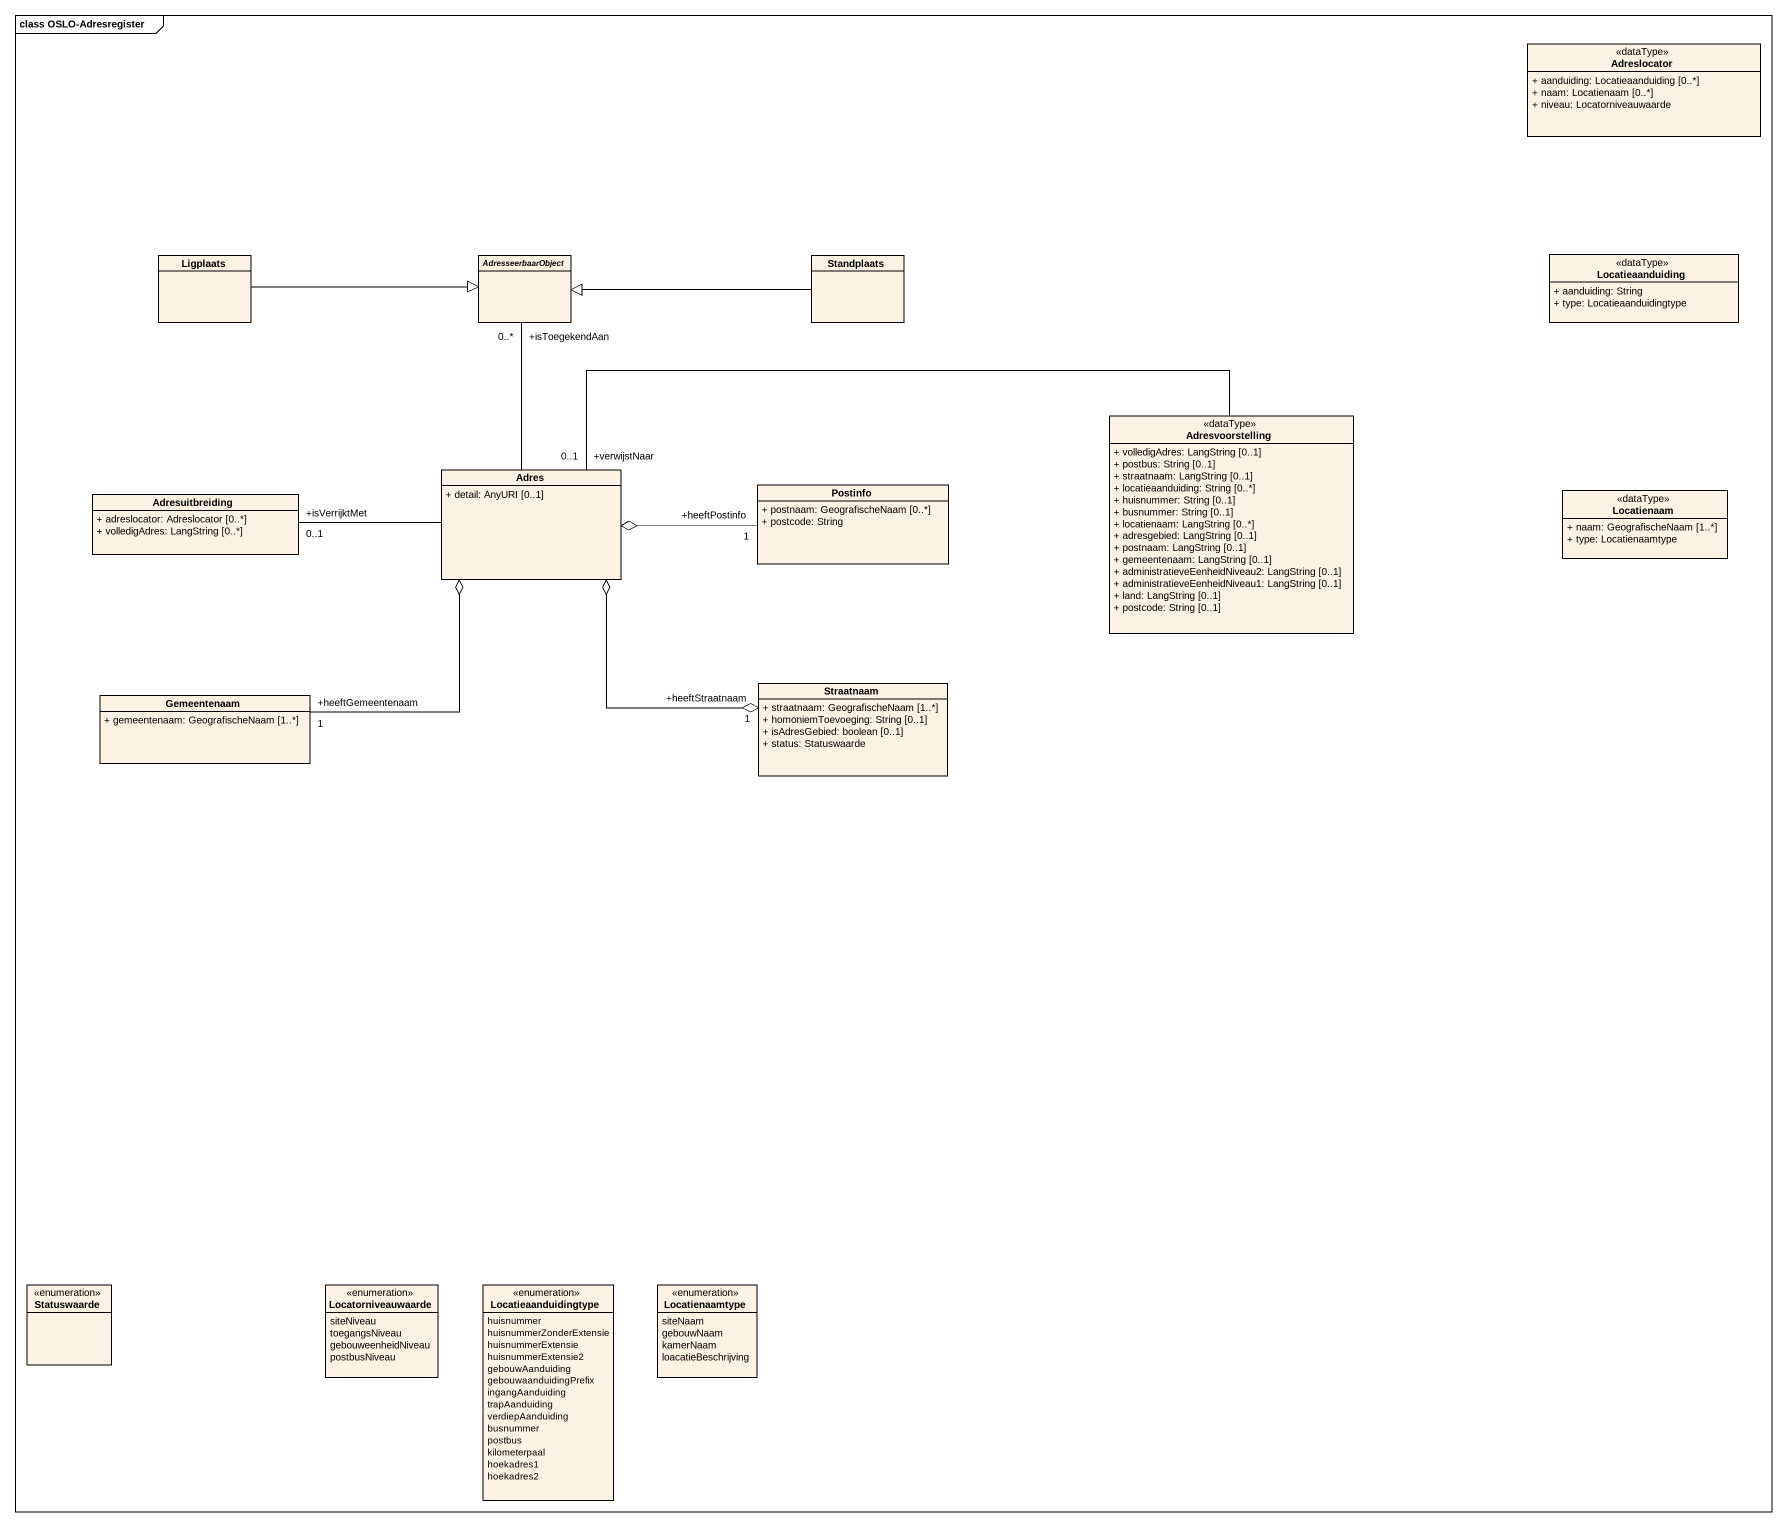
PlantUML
@startuml
mainframe class OSLO-Adresregister
hide circle
hide empty members
skinparam classAttributeIconSize 0
class Adreslocator <<dataType>> {
  + aanduiding: Locatieaanduiding [0..*]
  + naam: Locatienaam [0..*]
  + niveau: Locatorniveauwaarde
}
class Ligplaats
abstract class AdresseerbaarObject
class Standplaats
class Locatieaanduiding <<dataType>> {
  + aanduiding: String
  + type: Locatieaanduidingtype
}
class Adresvoorstelling <<dataType>> {
  + volledigAdres: LangString [0..1]
  + postbus: String [0..1]
  + straatnaam: LangString [0..1]
  + locatieaanduiding: String [0..*]
  + huisnummer: String [0..1]
  + busnummer: String [0..1]
  + locatienaam: LangString [0..*]
  + adresgebied: LangString [0..1]
  + postnaam: LangString [0..1]
  + gemeentenaam: LangString [0..1]
  + administratieveEenheidNiveau2: LangString [0..1]
  + administratieveEenheidNiveau1: LangString [0..1]
  + land: LangString [0..1]
  + postcode: String [0..1]
}
class Adres {
  + detail: AnyURI [0..1]
}
class Postinfo {
  + postnaam: GeografischeNaam [0..*]
  + postcode: String
}
class Adresuitbreiding {
  + adreslocator: Adreslocator [0..*]
  + volledigAdres: LangString [0..*]
}
class Locatienaam <<dataType>> {
  + naam: GeografischeNaam [1..*]
  + type: Locatienaamtype
}
class Gemeentenaam {
  + gemeentenaam: GeografischeNaam [1..*]
}
class Straatnaam {
  + straatnaam: GeografischeNaam [1..*]
  + homoniemToevoeging: String [0..1]
  + isAdresGebied: boolean [0..1]
  + status: Statuswaarde
}
enum Statuswaarde
enum Locatorniveauwaarde {
  siteNiveau
  toegangsNiveau
  gebouweenheidNiveau
  postbusNiveau
}
enum Locatieaanduidingtype {
  huisnummer
  huisnummerZonderExtensie
  huisnummerExtensie
  huisnummerExtensie2
  gebouwAanduiding
  gebouwaanduidingPrefix
  ingangAanduiding
  trapAanduiding
  verdiepAanduiding
  busnummer
  postbus
  kilometerpaal
  hoekadres1
  hoekadres2
}
enum Locatienaamtype {
  siteNaam
  gebouwNaam
  kamerNaam
  loacatieBeschrijving
}
Ligplaats -right-|> AdresseerbaarObject
Standplaats -left-|> AdresseerbaarObject
Adresvoorstelling -left- "+verwijstNaar\n0..1" Adres
Adres -up- "+isToegekendAan\n0..*" AdresseerbaarObject
Adres o-right- "+heeftPostinfo\n1" Postinfo
Adres -left- "+isVerrijktMet\n0..1" Adresuitbreiding
Adres o-- "+heeftGemeentenaam\n1" Gemeentenaam
Adres o--o "+heeftStraatnaam\n1" Straatnaam
@enduml
